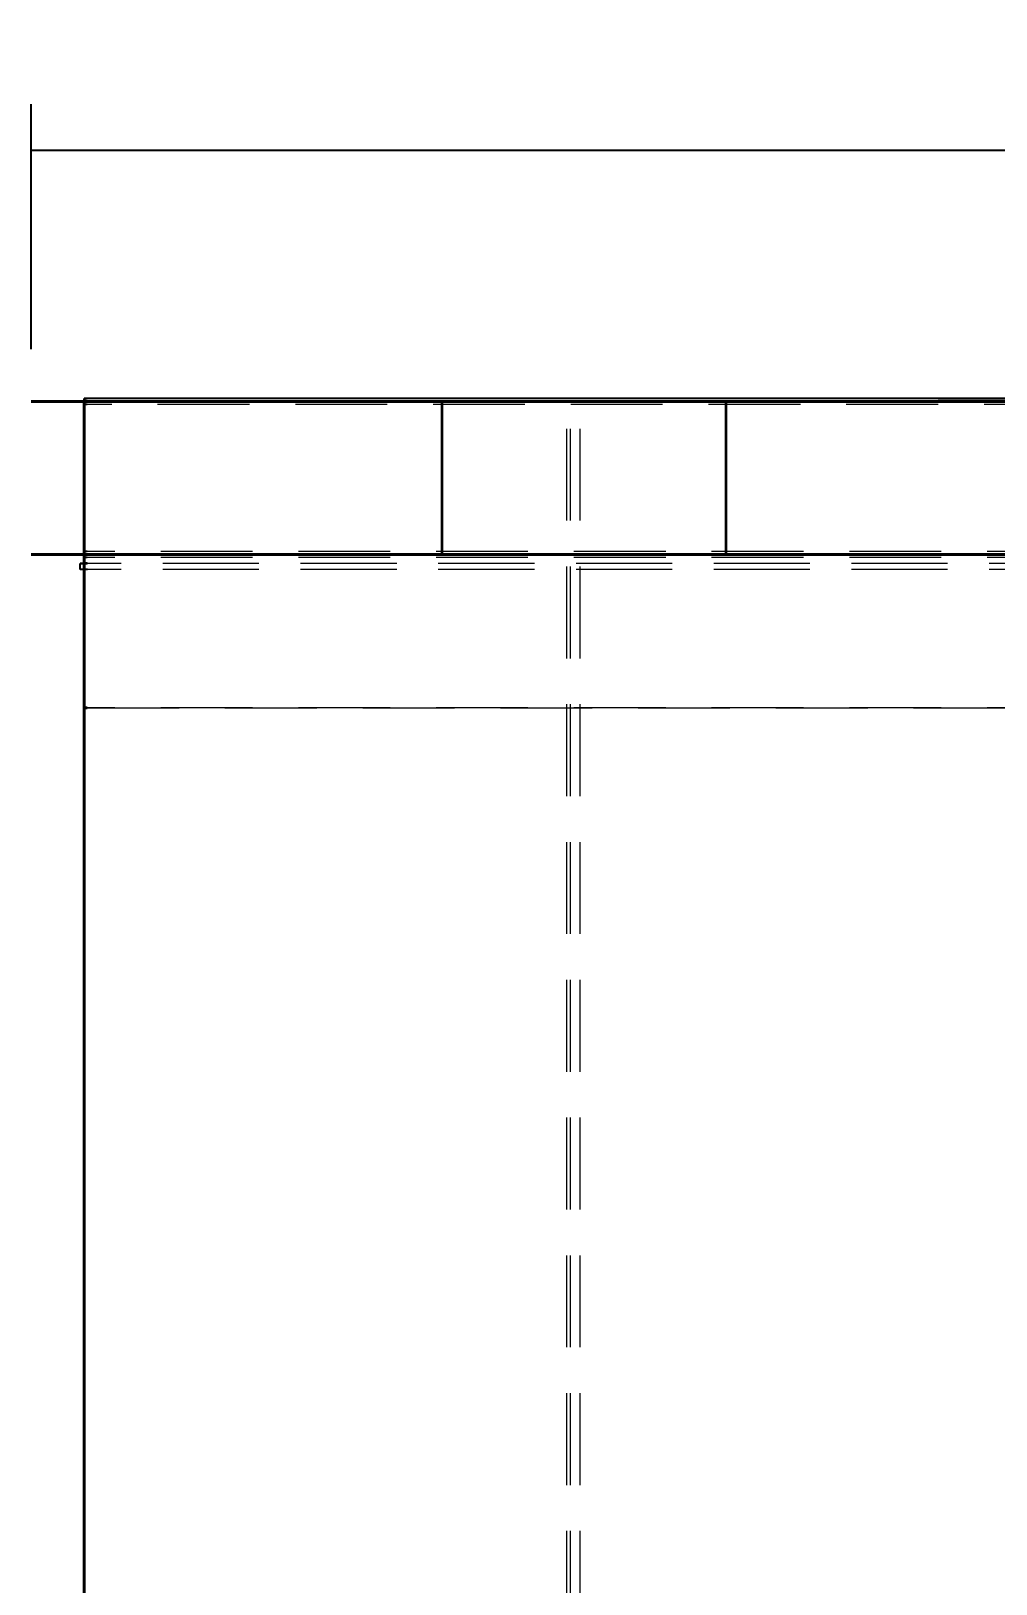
# Model space of a CAD drawing. Header units: millimetres. Extents: x -86814 to -77113, y 29520 to 42516.
# Drawn here: x -83287 to -81710, y 32918 to 35455 of the extents above; entities that cross this region are included whole.
import ezdxf

# ---------------------------------------------------------------- set-up
doc = ezdxf.new("R2010")
doc.units = ezdxf.units.MM
doc.linetypes.add('HIDDEN_50', pattern=[225, 150, -75])
for name, color, linetype, lineweight in [('DIMENSIONS', 3, 'Continuous', 18), ('PLATE_HIDDEN', 8, 'HIDDEN_50', 18), ('PLATE_VISIBLE', 7, 'Continuous', 35), ('PROFILE_HIDDEN', 9, 'HIDDEN_50', 18), ('PROFILE_VISIBLE', 4, 'Continuous', 25)]:
    doc.layers.add(name, color=color, linetype=linetype, lineweight=lineweight)
doc.styles.add('OpenSansCondensed-Light', font='OpenSansCondensed-Light.ttf')
doc.dimstyles.new('DIM_1_50', dxfattribs={"dimscale": 50, "dimtxt": 2.5, "dimasz": 2.5, "dimexe": 1.5, "dimexo": 1.5, "dimgap": 1, "dimtad": 1, "dimdec": 0, "dimzin": 12, "dimdsep": 46, "dimtxsty": 'OpenSansCondensed-Light', "dimtsz": 0.00125, "dimcen": 2.5, "dimclrd": 3, "dimclre": 3, "dimclrt": 3, "dimazin": 3, "dimtfac": 0.5, "dimtmove": 2, "dimatfit": 3})

msp = doc.modelspace()

# ---------------------------------------------------------------- linework, layer by layer
at = {"layer": 'PLATE_HIDDEN'}
for p, q in [((-81918.8, 34849.6), (-83202.2, 34849.6)), ((-83196, 34850.5), (-83198, 34850.5)), ((-81600, 34850.8), (-83196, 34850.5)), ((-83195.2, 34849.6), (-83113.3, 34849.6)), ((-83195, 34850.5), (-81600, 34850.8)), ((-83195, 34850.3), (-81715, 34850.3)), ((-83195, 34850.3), (-81715, 34850.3)), ((-83195, 34850), (-81805, 34850)), ((-83195, 34850), (-81805, 34850)), ((-81805, 34850), (-83195, 34850)), ((-83195, 34849.6), (-81915, 34849.6)), ((-83195, 34849.6), (-81915, 34849.6)), ((-81915, 34849.6), (-83195, 34849.6)), ((-83195, 34849.6), (-81915, 34849.6)), ((-81915, 34849.6), (-83195, 34849.6)), ((-81925, 34849.6), (-83195, 34849.6)), ((-83195, 34849.6), (-81915, 34849.6)), ((-83195, 34849.5), (-81815, 34849.3)), ((-81815, 34849.3), (-83195, 34849.5)), ((-83113.3, 34849.6), (-81919.7, 34849.6)), ((-82615.9, 34849.6), (-81922, 34849.6)), ((-82615.9, 34599.6), (-82615.9, 34849.6)), ((-82572.7, 34849.6), (-81918.3, 34849.6)), ((-82485.6, 34849.6), (-82572.7, 34849.6)), ((-81922.8, 34849.6), (-82485.6, 34849.6)), ((-82151.5, 34849.6), (-81917.4, 34849.6)), ((-82151.5, 34599.6), (-82151.5, 34849.6)), ((-82108.3, 34849.6), (-81923.9, 34849.6)), ((-82021.2, 34849.6), (-82108.3, 34849.6)), ((-81916.4, 34849.6), (-82021.2, 34849.6)), ((-81600, 34599.6), (-83201.9, 34599.6)), ((-83195.2, 34599.6), (-83113.3, 34599.6)), ((-81600, 34599.6), (-83195, 34599.6)), ((-83195, 34599.6), (-80000, 34599.6)), ((-83195, 34599.6), (-80000, 34599.6)), ((-83113.3, 34599.6), (-81600, 34599.6)), ((-80000, 34599.6), (-82615.9, 34599.6)), ((-80075, 34599.6), (-82572.7, 34599.6)), ((-82572.7, 34599.6), (-82485.6, 34599.6)), ((-82485.6, 34599.6), (-80075, 34599.6)), ((-80000, 34599.6), (-82151.5, 34599.6)), ((-80075, 34599.6), (-82108.3, 34599.6)), ((-82108.3, 34599.6), (-82021.2, 34599.6)), ((-82021.2, 34599.6), (-80075, 34599.6)), ((-79990, 34585), (-83195, 34585)), ((-83195, 34349.3), (-80000, 34349.3)), ((-80000, 34349.3), (-83195, 34349.3))]:
    msp.add_line(p, q, dxfattribs=at)
at = {"layer": 'PLATE_VISIBLE'}
for p, q in [((-83202.2, 34849.6), (-83286.7, 34849.6)), ((-83286.7, 34849.6), (-83195.2, 34849.6)), ((-83113.3, 34849.6), (-83286.7, 34849.6)), ((-83286.7, 34849.6), (-81675, 34849.6)), ((-83200, 34850.5), (-83195, 34850.5)), ((-83198, 34850.5), (-83200, 34850.5)), ((-83200, 31500), (-83200, 34850.3)), ((-83200, 34850.3), (-83195, 34850.3)), ((-83200, 31500), (-83200, 34850.3)), ((-83200, 34850.3), (-83195, 34850.3)), ((-83200, 34585), (-83200, 34850)), ((-83200, 34850), (-83195, 34850)), ((-83200, 34850), (-83195, 34850)), ((-83195, 34850), (-83200, 34850)), ((-83200, 34849.6), (-83195, 34849.6)), ((-83200, 31500), (-83200, 34849.6)), ((-83200, 34849.6), (-83195, 34849.6)), ((-83195, 34849.6), (-83200, 34849.6)), ((-83200, 34849.6), (-83200, 34349.3)), ((-83200, 34849.6), (-83195, 34849.6)), ((-83200, 34599.6), (-83200, 34849.6)), ((-83195, 34849.6), (-83200, 34849.6)), ((-83200, 34849.6), (-83200, 34599.6)), ((-83200, 34849.6), (-80000, 34849.6)), ((-80845, 34849.6), (-83200, 34849.6)), ((-83195, 34849.6), (-83200, 34849.6)), ((-83200, 34849.6), (-83200, 34599.6)), ((-81600, 34849.6), (-83200, 34849.6)), ((-83200, 34849.6), (-83200, 34599.6)), ((-80000, 34849.6), (-83200, 34849.6)), ((-83200, 34849.6), (-83200, 31500)), ((-83200, 34349.3), (-83200, 34849.6)), ((-83200, 34849.6), (-83195, 34849.6)), ((-83200, 34849.5), (-83195, 34849.5)), ((-83195, 34849.5), (-83200, 34849.5)), ((-81675, 34849.6), (-83113.3, 34849.6)), ((-81438.3, 34849.6), (-82615.9, 34849.6)), ((-82615.9, 34849.6), (-82615.9, 34599.6)), ((-80075, 34849.6), (-82572.7, 34849.6)), ((-82572.7, 34849.6), (-82485.6, 34849.6)), ((-82485.6, 34849.6), (-80075, 34849.6)), ((-81438.3, 34849.6), (-82151.5, 34849.6)), ((-82151.5, 34849.6), (-82151.5, 34599.6)), ((-80075, 34849.6), (-82108.3, 34849.6)), ((-82108.3, 34849.6), (-82021.2, 34849.6)), ((-82021.2, 34849.6), (-80075, 34849.6)), ((-81285, 34849.6), (-81925, 34849.6)), ((-81923.9, 34849.6), (-81276, 34849.6)), ((-81285.3, 34849.6), (-81922.8, 34849.6)), ((-81922, 34849.6), (-81283, 34849.6)), ((-81919.7, 34849.6), (-81675, 34849.6)), ((-81675, 34849.6), (-81918.8, 34849.6)), ((-81918.3, 34849.6), (-81278.9, 34849.6)), ((-81917.4, 34849.6), (-81279.9, 34849.6)), ((-81277.7, 34849.6), (-81916.4, 34849.6)), ((-81915, 34849.6), (-81285, 34849.6)), ((-81915, 34849.6), (-81285, 34849.6)), ((-81285, 34849.6), (-81915, 34849.6)), ((-81915, 34849.6), (-81600, 34849.6)), ((-81285, 34849.6), (-81915, 34849.6)), ((-81915, 34849.6), (-81600, 34849.6)), ((-81815, 34849.3), (-81600, 34849.3)), ((-81600, 34849.3), (-81815, 34849.3)), ((-81805, 34850), (-81395, 34850)), ((-81805, 34850), (-81600, 34850)), ((-81600, 34850), (-81805, 34850)), ((-81715, 34850.3), (-81600, 34850.3)), ((-81715, 34850.3), (-81600, 34850.3)), ((-83201.9, 34599.6), (-83286.7, 34599.6)), ((-83286.7, 34599.6), (-83195.2, 34599.6)), ((-83113.3, 34599.6), (-83286.7, 34599.6)), ((-83286.7, 34599.6), (-81644.9, 34599.6)), ((-83195, 34599.6), (-83200, 34599.6)), ((-83200, 34599.6), (-83195, 34599.6)), ((-83200, 34599.6), (-83195, 34599.6)), ((-83200, 34599.6), (-81645, 34599.6)), ((-81664.7, 34599.6), (-83113.3, 34599.6)), ((-82659.4, 34599.6), (-81676.5, 34599.6)), ((-82572.3, 34599.6), (-82659.4, 34599.6)), ((-82615.9, 34599.6), (-81672.8, 34599.6)), ((-81658.3, 34599.6), (-82572.3, 34599.6)), ((-82151.5, 34599.6), (-81681, 34599.6)), ((-82108.3, 34599.6), (-81664.7, 34599.6)), ((-82021.2, 34599.6), (-82108.3, 34599.6)), ((-81676.9, 34599.6), (-82021.2, 34599.6)), ((-83195, 34585), (-83200, 34585)), ((-83200, 34349.3), (-83195, 34349.3)), ((-83195, 34349.3), (-83200, 34349.3))]:
    msp.add_line(p, q, dxfattribs=at)
at = {"layer": 'PROFILE_HIDDEN'}
for p, q in [((-82390, 34849.6), (-82411.5, 34849.6)), ((-82411.5, 34849.6), (-82405.5, 34849.6)), ((-82411.5, 31505), (-82411.5, 34849.6)), ((-82411.5, 31505), (-82411.5, 34849.6)), ((-82405.5, 34849.6), (-82390, 34849.6)), ((-82405.5, 31505), (-82405.5, 34849.6)), ((-82405.5, 31505), (-82405.5, 34849.6)), ((-82390, 31505), (-82390, 34849.6)), ((-82390, 31505), (-82390, 34849.6)), ((-80005, 34844.6), (-83195, 34844.6)), ((-80005, 34844.6), (-83195, 34844.6)), ((-80005, 34844.6), (-83195, 34844.6)), ((-80005, 34844.6), (-83195, 34844.6)), ((-80000, 34604.6), (-83195, 34604.6)), ((-80000, 34604.6), (-83195, 34604.6)), ((-80000, 34604.6), (-83195, 34604.6)), ((-80000, 34604.6), (-83195, 34604.6)), ((-80000, 34594.6), (-83195, 34594.6)), ((-80000, 34594.6), (-83195, 34594.6)), ((-80000, 34594.6), (-83195, 34594.6)), ((-80000, 34594.6), (-83195, 34594.6)), ((-79996.5, 34585), (-83201.5, 34585)), ((-79996.5, 34575), (-83201.5, 34575)), ((-79989.4, 34585), (-83194.4, 34585)), ((-79989.4, 34575), (-83194.4, 34575))]:
    msp.add_line(p, q, dxfattribs=at)
at = {"layer": 'PROFILE_VISIBLE'}
for p, q in [((-83200, 34844.6), (-83200, 34854.6)), ((-83200, 34854.6), (-83200, 34844.6)), ((-83200, 34844.6), (-83200, 34854.6)), ((-83200, 34854.6), (-83200, 34844.6)), ((-80000, 34854.6), (-83200, 34854.6)), ((-80000, 34854.6), (-83200, 34854.6)), ((-80000, 34854.6), (-83200, 34854.6)), ((-80000, 34854.6), (-83200, 34854.6)), ((-83195, 34844.6), (-83200, 34844.6)), ((-83195, 34844.6), (-83200, 34844.6)), ((-83195, 34844.6), (-83200, 34844.6)), ((-83195, 34844.6), (-83200, 34844.6)), ((-83200, 34594.6), (-83200, 34604.6)), ((-83200, 34604.6), (-83200, 34594.6)), ((-83200, 34594.6), (-83200, 34604.6)), ((-83200, 34604.6), (-83200, 34594.6)), ((-83195, 34604.6), (-83200, 34604.6)), ((-83195, 34604.6), (-83200, 34604.6)), ((-83195, 34604.6), (-83200, 34604.6)), ((-83195, 34604.6), (-83200, 34604.6)), ((-83195, 34594.6), (-83200, 34594.6)), ((-83195, 34594.6), (-83200, 34594.6)), ((-83195, 34594.6), (-83200, 34594.6)), ((-83195, 34594.6), (-83200, 34594.6)), ((-83206.5, 34575), (-83206.5, 34585)), ((-83206.5, 34585), (-83199.4, 34585)), ((-83201.5, 34585), (-83206.5, 34585)), ((-83199.4, 34575), (-83206.5, 34575)), ((-83201.5, 34575), (-83206.5, 34575)), ((-83199.4, 34585), (-83199.4, 34575)), ((-83194.4, 34585), (-83199.4, 34585)), ((-83194.4, 34575), (-83199.4, 34575))]:
    msp.add_line(p, q, dxfattribs=at)

# ---------------------------------------------------------------- dimensions: what is measured, and where the dimension line sits
at = {"layer": 'DIMENSIONS'}
msp.add_linear_dim(base=(-83286.7, 35260), p1=(-83286.7, 34860), p2=(-79669.3, 34860), dimstyle='DIM_1_50', dxfattribs=at).render()

doc.saveas('drawing.dxf')
